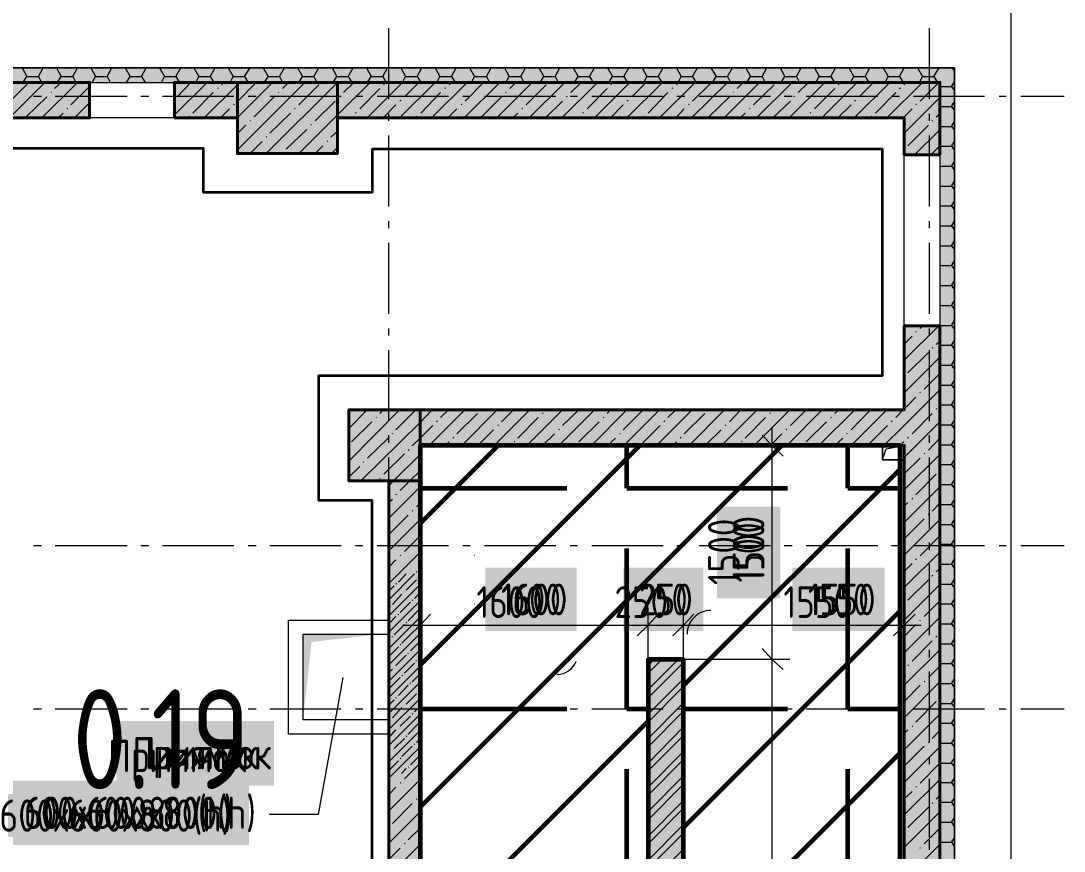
# Model space of a CAD drawing. Header units: millimetres. Extents: x -164500 to 426394, y -23753 to 102118.
# Drawn here: x -37507 to -30178, y 16577 to 22410 of the extents above; entities that cross this region are included whole.
import ezdxf

# ---------------------------------------------------------------- set-up
doc = ezdxf.new("R2010")
doc.units = ezdxf.units.MM
for name, color, linetype, lineweight in [('183 стяжка подвал', 160, 'Continuous', 60), ('389 П-1', 210, 'Continuous', 35), ('414 скб подвал', 160, 'Continuous', 60)]:
    doc.layers.add(name, color=color, linetype=linetype, lineweight=lineweight)
doc.layers.add('PDF _Геометрия', color=7, linetype='Continuous', true_color=0x1f1f1f)
doc.layers.add('PDF _Сплошная заливка', color=7, linetype='Continuous', true_color=0xffffff)
doc.layers.add('PDF _Текст', color=7, linetype='Continuous')
doc.styles.get("Standard").update_dxf_attribs({"font": 'ГОСТ тип А.ttf'})
doc.styles.add('СПДС', font='ГОСТ тип А.ttf', dxfattribs={"width": 0.9})
doc.linetypes.add('зигзаг', pattern='A,0.00254,-5.08,[131,ltypeshp.shx,S=5.08,R=0,X=-5.08,Y=0],-10.16,[131,ltypeshp.shx,S=5.08,R=180,X=5.08,Y=0],-5.08', length=20.32254)

msp = doc.modelspace()

# ---------------------------------------------------------------- hatches: boundary and pattern name
at = {"layer": '183 стяжка подвал'}
h = msp.add_hatch(dxfattribs=at)
h.set_pattern_fill('ANSI31', color=256, scale=222)
h.set_pattern_definition([(45, (205553.1, 26879), (-498.4042, 498.4042), [])])
h.paths.add_polyline_path([(-31330.104, 19428.06), (-34702.233, 19428.06), (-34702.233, 11260.39), (-31330.104, 11260.39)])
h.paths.add_polyline_path([(-33100.895, 14022.486), (-33100.895, 17924.158), (-32850.951, 17924.158), (-32850.951, 14022.486)], flags=16)
at = {"layer": '414 скб подвал'}
h = msp.add_hatch(dxfattribs=at)
h.set_pattern_fill('ANGLE', color=256, scale=222)
h.set_pattern_definition([(0, (205553.1, 26879), (0, 1550.67), [1127.76, -422.91]), (90, (205553.1, 26879), (-1550.67, 9e-14), [1127.76, -422.91])])
h.paths.add_polyline_path([(-31330.104, 19428.06), (-34702.233, 19428.06), (-34702.233, 11260.39), (-31330.104, 11260.39)])
h.paths.add_polyline_path([(-33100.895, 14022.486), (-33100.895, 17924.158), (-32850.951, 17924.158), (-32850.951, 14022.486)], flags=16)
at = {"layer": 'PDF _Сплошная заливка', "linetype": 'зигзаг', "transparency": 33554559}
h = msp.add_hatch(color=256, dxfattribs=at)
h.paths.add_polyline_path([(-37023.749, 21728.394), (-37023.749, 21978.339), (-45089.747, 21978.339), (-45089.747, 21728.394)])
h.paths.add_polyline_path([(-36426.425, 21978.339), (-36426.425, 21728.394), (-35985.845, 21728.394), (-35985.845, 21978.339)])
h = msp.add_hatch(color=256, dxfattribs=at)
h.paths.add_polyline_path([(-31300.449, 21469.977), (-31050.505, 21469.977), (-31050.505, 21728.394), (-31300.449, 21728.394)])
h.paths.add_polyline_path([(-31050.505, 20266.856), (-31300.449, 20266.856), (-31300.449, 711.895), (-31050.505, 711.895)])
h = msp.add_hatch(color=256, dxfattribs=at)
h.paths.add_polyline_path([(-34922.523, 18525.719), (-34702.233, 18525.719), (-34702.233, 19178.116), (-34922.523, 19178.116)])
h.paths.add_polyline_path([(-34702.233, 17123.489), (-34922.523, 17123.489), (-34922.523, 14471.538), (-34702.233, 14471.538)])
msp.add_hatch(color=7, dxfattribs=at).paths.add_polyline_path([(-35464.775, 18047.012), (-34969.123, 18102.084), (-35524.084, 18102.084), (-35524.084, 17504.76), (-35498.666, 17733.523), (-35494.429, 17775.886), (-35469.011, 18004.649)])

# ---------------------------------------------------------------- linework, layer by layer
at = {"layer": '183 стяжка подвал'}
for points in [[(-34702.233, 11260.39), (-31330.104, 11260.39), (-31330.104, 19428.06), (-34702.233, 19428.06)], [(-33100.895, 14022.486), (-32850.951, 14022.486), (-32850.951, 17924.158), (-33100.895, 17924.158)]]:
    msp.add_lwpolyline(points, close=True, dxfattribs=at)
at = {"layer": '389 П-1'}
msp.add_lwpolyline([(-37968.129, 14290.83), (-37968.129, 21516.425), (-36227.04, 21516.425), (-36227.04, 21207.321), (-35037.573, 21207.321), (-35037.573, 21511.607), (-31457.163, 21511.607), (-31457.163, 19917.167), (-35414.883, 19917.167), (-35414.883, 19043.121), (-35041.884, 19043.121), (-35041.884, 14594.339), (-35343.558, 14594.339), (-35343.558, 14230.881), (-36206.135, 14230.881)], dxfattribs=at)
at = {"layer": 'PDF _Геометрия', "color": 7, "lineweight": 9}
for points in [[(-71350.84, 7718.807), (-67296.659, 7718.807), (-67296.659, -37.938), (-30550.617, -37.938), (-30550.617, 22478.227), (-35710.483, 22478.227), (-44399.223, 22478.227), (-62594.318, 22478.227), (-62594.318, 28184.582), (-71410.148, 28184.582), (-71410.148, 27782.129)], [(-34922.523, 21859.721), (-34922.523, 22359.61)], [(-31122.523, 21859.721), (-31122.523, 22359.61)], [(-53448.052, 21978.339), (-31050.505, 21978.339), (-31050.505, 461.951), (-66805.243, 461.951)], [(-37417.729, 21880.903), (-37362.657, 21880.903)], [(-37265.221, 21880.903), (-36761.096, 21880.903)], [(-36663.66, 21880.903), (-36608.588, 21880.903)], [(-36511.152, 21880.903), (-36011.263, 21880.903)], [(-35909.591, 21880.903), (-35854.518, 21880.903)], [(-35757.083, 21880.903), (-35257.194, 21880.903)], [(-35155.522, 21880.903), (-35104.686, 21880.903)], [(-35003.013, 21880.903), (-34503.125, 21880.903)], [(-34401.453, 21880.903), (-34350.617, 21880.903)], [(-34248.944, 21880.903), (-33749.056, 21880.903)], [(-33647.384, 21880.903), (-33596.547, 21880.903)], [(-33494.875, 21880.903), (-32994.987, 21880.903)], [(-32897.551, 21880.903), (-32842.478, 21880.903)], [(-32740.806, 21880.903), (-32240.918, 21880.903)], [(-32143.482, 21880.903), (-32088.409, 21880.903)], [(-31990.973, 21880.903), (-31486.848, 21880.903)], [(-31389.413, 21880.903), (-31334.34, 21880.903)], [(-31236.904, 21880.903), (-30737.016, 21880.903)], [(-30635.343, 21880.903), (-30584.507, 21880.903)], [(-30482.835, 21880.903), (-30177.818, 21880.903)], [(-34922.523, 21707.213), (-34922.523, 21758.049)], [(-31122.523, 21707.213), (-31122.523, 21758.049)], [(-34922.523, 21105.652), (-34922.523, 21605.54)], [(-31122.523, 21105.652), (-31122.523, 21605.54)], [(-31050.505, 20266.856), (-31300.449, 20266.856), (-31300.449, 21469.977), (-31050.505, 21469.977)], [(-34922.523, 20953.144), (-34922.523, 21003.98)], [(-31122.523, 20953.144), (-31122.523, 21003.98)], [(-34922.523, 20351.583), (-34922.523, 20851.471)], [(-31122.523, 20351.583), (-31122.523, 20851.471)], [(-34922.523, 20199.074), (-34922.523, 20249.911)], [(-31122.523, 20199.074), (-31122.523, 20249.911)], [(-34922.523, 19597.514), (-34922.523, 20097.402)], [(-31122.523, 19597.514), (-31122.523, 20097.402)], [(-34922.523, 19445.005), (-34922.523, 19500.078)], [(-32228.209, 13903.868), (-32228.209, 17924.158), (-32228.209, 19546.678)], [(-31122.523, 19445.005), (-31122.523, 19500.078)], [(-32334.117, 19428.06), (-32228.209, 19428.06), (-32105.355, 19428.06)], [(-31452.958, 19326.388), (-31427.54, 19402.642), (-31300.449, 19428.06)], [(-34922.523, 18843.445), (-34922.523, 19343.333)], [(-31122.523, 18843.445), (-31122.523, 19343.333)], [(-37417.729, 18724.827), (-37362.657, 18724.827)], [(-37265.221, 18724.827), (-36761.096, 18724.827)], [(-36663.66, 18724.827), (-36608.588, 18724.827)], [(-36511.152, 18724.827), (-36011.263, 18724.827)], [(-35909.591, 18724.827), (-35854.518, 18724.827)], [(-35757.083, 18724.827), (-35257.194, 18724.827)], [(-35155.522, 18724.827), (-35104.686, 18724.827)], [(-35003.013, 18724.827), (-34503.125, 18724.827)], [(-34922.523, 18690.936), (-34922.523, 18746.009)], [(-34401.453, 18724.827), (-34350.617, 18724.827)], [(-34248.944, 18724.827), (-33749.056, 18724.827)], [(-33647.384, 18724.827), (-33596.547, 18724.827)], [(-33494.875, 18724.827), (-32994.987, 18724.827)], [(-32897.551, 18724.827), (-32842.478, 18724.827)], [(-32740.806, 18724.827), (-32240.918, 18724.827)], [(-32143.482, 18724.827), (-32088.409, 18724.827)], [(-31990.973, 18724.827), (-31486.848, 18724.827)], [(-31389.413, 18724.827), (-31334.34, 18724.827)], [(-31236.904, 18724.827), (-30737.016, 18724.827)], [(-31122.523, 18690.936), (-31122.523, 18746.009)], [(-30635.343, 18724.827), (-30584.507, 18724.827)], [(-30482.835, 18724.827), (-30177.818, 18724.827)], [(-34922.523, 18093.612), (-34922.523, 18593.5)], [(-31122.523, 18093.612), (-31122.523, 18593.5)], [(-34702.233, 18271.538), (-34702.233, 18165.63), (-34702.233, 18047.012)], [(-33100.895, 17924.158), (-33100.895, 18165.63), (-33100.895, 18284.247)], [(-32105.355, 17924.158), (-32228.209, 17924.158), (-32850.951, 17924.158), (-32850.951, 18165.63), (-32850.951, 18284.247)], [(-31300.449, 18271.538), (-31300.449, 18165.63), (-31300.449, 18047.012)], [(-34922.523, 17398.851), (-35625.756, 17398.851), (-35625.756, 18199.52), (-34922.523, 18199.52)], [(-34825.087, 18165.63), (-33100.895, 18165.63), (-32850.951, 18165.63), (-31181.832, 18165.63)], [(-34922.523, 17936.867), (-34922.523, 17991.94)], [(-31122.523, 17936.867), (-31122.523, 17991.94)], [(-34922.523, 17339.543), (-34922.523, 17839.431)], [(-31122.523, 17339.543), (-31122.523, 17839.431)], [(-35244.485, 17797.068), (-35418.175, 16835.418), (-35761.319, 16835.418)], [(-37417.729, 17576.778), (-37362.657, 17576.778)], [(-37265.221, 17576.778), (-36761.096, 17576.778)], [(-36663.66, 17576.778), (-36608.588, 17576.778)], [(-36511.152, 17576.778), (-36011.263, 17576.778)], [(-35909.591, 17576.778), (-35854.518, 17576.778)], [(-35757.083, 17576.778), (-35257.194, 17576.778)], [(-35155.522, 17576.778), (-35104.686, 17576.778)], [(-35003.013, 17576.778), (-34503.125, 17576.778)], [(-34401.453, 17576.778), (-34350.617, 17576.778)], [(-34248.944, 17576.778), (-33749.056, 17576.778)], [(-33647.384, 17576.778), (-33596.547, 17576.778)], [(-33494.875, 17576.778), (-32994.987, 17576.778)], [(-32897.551, 17576.778), (-32842.478, 17576.778)], [(-32143.482, 17576.778), (-32088.409, 17576.778)], [(-31990.973, 17576.778), (-31486.848, 17576.778)], [(-31389.413, 17576.778), (-31334.34, 17576.778)], [(-31236.904, 17576.778), (-30737.016, 17576.778)], [(-30635.343, 17576.778), (-30584.507, 17576.778)], [(-30482.835, 17576.778), (-30177.818, 17576.778)], [(-34922.523, 17187.034), (-34922.523, 17237.87)], [(-31122.523, 17187.034), (-31122.523, 17237.87)], [(-34922.523, 16585.474), (-34922.523, 17085.362)], [(-31122.523, 16585.474), (-31122.523, 17085.362)]]:
    msp.add_lwpolyline(points, dxfattribs=at)
for points in [[(-30948.833, 22080.011), (-30948.833, 461.951), (-30948.833, 22080.011), (-31050.505, 22080.011), (-62992.534, 22080.011), (-31050.505, 22080.011)], [(-36426.425, 21978.339), (-36426.425, 21728.394), (-37023.749, 21728.394), (-37023.749, 21978.339)], [(-31452.958, 19428.06), (-31300.449, 19428.06), (-31300.449, 19326.388), (-31452.958, 19326.388)], [(-31300.449, 19428.06), (-31452.958, 19428.06), (-31452.958, 19326.388), (-31300.449, 19326.388)], [(-34922.523, 17500.524), (-35524.084, 17500.524), (-35524.084, 18102.084), (-34922.523, 18102.084)]]:
    msp.add_lwpolyline(points, close=True, dxfattribs=at)
at = {"layer": 'PDF _Геометрия', "color": 251, "lineweight": 9, "true_color": 0x4a4a4a}
for points in [[(-37498.22, 22080.011), (-37464.329, 22020.702), (-37383.838, 22020.702), (-37362.657, 21978.339)], [(-37383.838, 22020.702), (-37349.948, 22080.011)], [(-37256.748, 22080.011), (-37222.857, 22020.702), (-37142.367, 22020.702), (-37121.185, 21978.339)], [(-37142.367, 22020.702), (-37108.476, 22080.011)], [(-37015.277, 22080.011), (-36981.386, 22020.702), (-36900.895, 22020.702), (-36879.714, 21978.339)], [(-36900.895, 22020.702), (-36867.005, 22080.011)], [(-36773.805, 22080.011), (-36739.914, 22020.702), (-36659.424, 22020.702), (-36634.006, 21978.339)], [(-36659.424, 22020.702), (-36625.533, 22080.011)], [(-36532.333, 22080.011), (-36498.443, 22020.702), (-36417.952, 22020.702), (-36392.534, 21978.339)], [(-36417.952, 22020.702), (-36384.061, 22080.011)], [(-36290.862, 22080.011), (-36256.971, 22020.702), (-36176.481, 22020.702), (-36151.063, 21978.339)], [(-36176.481, 22020.702), (-36142.59, 22080.011)], [(-36049.39, 22080.011), (-36015.5, 22020.702), (-35935.009, 22020.702), (-35909.591, 21978.339)], [(-35935.009, 22020.702), (-35896.882, 22080.011)], [(-35803.682, 22080.011), (-35769.792, 22020.702), (-35689.301, 22020.702), (-35668.119, 21978.339)], [(-35689.301, 22020.702), (-35655.41, 22080.011)], [(-35562.211, 22080.011), (-35528.32, 22020.702), (-35447.83, 22020.702), (-35426.648, 21978.339)], [(-35447.83, 22020.702), (-35413.939, 22080.011)], [(-35320.739, 22080.011), (-35286.848, 22020.702), (-35206.358, 22020.702), (-35180.94, 21978.339)], [(-35206.358, 22020.702), (-35172.467, 22080.011)], [(-35079.268, 22080.011), (-35045.377, 22020.702), (-34964.886, 22020.702), (-34939.468, 21978.339)], [(-34964.886, 22020.702), (-34930.996, 22080.011)], [(-34837.796, 22080.011), (-34803.905, 22020.702), (-34723.415, 22020.702), (-34697.997, 21978.339)], [(-34723.415, 22020.702), (-34689.524, 22080.011)], [(-34596.324, 22080.011), (-34562.434, 22020.702), (-34481.943, 22020.702), (-34456.525, 21978.339)], [(-34481.943, 22020.702), (-34448.052, 22080.011)], [(-34354.853, 22080.011), (-34320.962, 22020.702), (-34236.235, 22020.702), (-34215.054, 21978.339)], [(-34236.235, 22020.702), (-34202.345, 22080.011)], [(-34109.145, 22080.011), (-34075.254, 22020.702), (-33994.764, 22020.702), (-33973.582, 21978.339)], [(-33994.764, 22020.702), (-33960.873, 22080.011)], [(-33867.673, 22080.011), (-33833.783, 22020.702), (-33753.292, 22020.702), (-33732.11, 21978.339)], [(-33753.292, 22020.702), (-33719.401, 22080.011)], [(-33626.202, 22080.011), (-33592.311, 22020.702), (-33511.821, 22020.702), (-33486.403, 21978.339)], [(-33511.821, 22020.702), (-33477.93, 22080.011)], [(-33384.73, 22080.011), (-33350.84, 22020.702), (-33270.349, 22020.702), (-33244.931, 21978.339)], [(-33270.349, 22020.702), (-33236.458, 22080.011)], [(-33143.259, 22080.011), (-33109.368, 22020.702), (-33028.877, 22020.702), (-33003.459, 21978.339)], [(-33028.877, 22020.702), (-32994.987, 22080.011)], [(-32901.787, 22080.011), (-32867.896, 22020.702), (-32787.406, 22020.702), (-32761.988, 21978.339)], [(-32787.406, 22020.702), (-32753.515, 22080.011)], [(-32660.316, 22080.011), (-32622.188, 22020.702), (-32541.698, 22020.702), (-32520.516, 21978.339)], [(-32541.698, 22020.702), (-32507.807, 22080.011)], [(-32414.608, 22080.011), (-32380.717, 22020.702), (-32300.226, 22020.702), (-32279.045, 21978.339)], [(-32300.226, 22020.702), (-32266.336, 22080.011)], [(-32173.136, 22080.011), (-32139.245, 22020.702), (-32058.755, 22020.702), (-32037.573, 21978.339)], [(-32058.755, 22020.702), (-32024.864, 22080.011)], [(-31931.665, 22080.011), (-31897.774, 22020.702), (-31817.283, 22020.702), (-31791.865, 21978.339)], [(-31817.283, 22020.702), (-31783.392, 22080.011)], [(-31690.193, 22080.011), (-31656.302, 22020.702), (-31575.812, 22020.702), (-31550.394, 21978.339)], [(-31575.812, 22020.702), (-31541.921, 22080.011)], [(-31448.721, 22080.011), (-31414.831, 22020.702), (-31334.34, 22020.702), (-31308.922, 21978.339)], [(-31334.34, 22020.702), (-31300.449, 22080.011)], [(-31207.25, 22080.011), (-31173.359, 22020.702), (-31092.869, 22020.702), (-31067.45, 21978.339)], [(-31092.869, 22020.702), (-31054.741, 22080.011)], [(-30948.833, 22058.829), (-30961.542, 22080.011)], [(-37489.747, 21978.339), (-37464.329, 22020.702)], [(-37248.275, 21978.339), (-37222.857, 22020.702)], [(-37006.804, 21978.339), (-36981.386, 22020.702)], [(-36765.332, 21978.339), (-36739.914, 22020.702)], [(-36519.624, 21978.339), (-36498.443, 22020.702)], [(-36278.153, 21978.339), (-36256.971, 22020.702)], [(-36036.681, 21978.339), (-36015.5, 22020.702)], [(-35795.21, 21978.339), (-35769.792, 22020.702)], [(-35553.738, 21978.339), (-35528.32, 22020.702)], [(-35312.267, 21978.339), (-35286.848, 22020.702)], [(-35070.795, 21978.339), (-35045.377, 22020.702)], [(-34825.087, 21978.339), (-34803.905, 22020.702)], [(-34583.615, 21978.339), (-34562.434, 22020.702)], [(-34342.144, 21978.339), (-34320.962, 22020.702)], [(-34100.672, 21978.339), (-34075.254, 22020.702)], [(-33859.201, 21978.339), (-33833.783, 22020.702)], [(-33617.729, 21978.339), (-33592.311, 22020.702)], [(-33376.258, 21978.339), (-33350.84, 22020.702)], [(-33130.55, 21978.339), (-33109.368, 22020.702)], [(-32889.078, 21978.339), (-32867.896, 22020.702)], [(-32647.607, 21978.339), (-32622.188, 22020.702)], [(-32406.135, 21978.339), (-32380.717, 22020.702)], [(-32164.663, 21978.339), (-32139.245, 22020.702)], [(-31923.192, 21978.339), (-31897.774, 22020.702)], [(-31677.484, 21978.339), (-31656.302, 22020.702)], [(-31436.012, 21978.339), (-31414.831, 22020.702)], [(-31194.541, 21978.339), (-31173.359, 22020.702)], [(-31050.505, 21948.684), (-30970.015, 21948.684), (-30948.833, 21919.03)], [(-31050.505, 21948.684), (-31050.505, 21948.684)], [(-31050.505, 21948.684), (-31050.505, 21948.684)], [(-30970.015, 21948.684), (-30948.833, 21982.575)], [(-30970.015, 21808.885), (-30948.833, 21842.776)], [(-31050.505, 21808.885), (-30970.015, 21808.885), (-30948.833, 21779.23)], [(-31050.505, 21808.885), (-31050.505, 21808.885)], [(-31050.505, 21808.885), (-31050.505, 21808.885)], [(-30970.015, 21669.086), (-30948.833, 21702.976)], [(-31050.505, 21669.086), (-30970.015, 21669.086), (-30948.833, 21639.431)], [(-31050.505, 21669.086), (-31050.505, 21669.086)], [(-31050.505, 21669.086), (-31050.505, 21669.086)], [(-30970.015, 21529.286), (-30948.833, 21563.177)], [(-31050.505, 21533.523), (-31050.505, 21529.286), (-30970.015, 21529.286), (-30948.833, 21499.632)], [(-31050.505, 21529.286), (-31050.505, 21529.286)], [(-30970.015, 21389.487), (-30948.833, 21423.378)], [(-31050.505, 21393.723), (-31050.505, 21389.487), (-30970.015, 21389.487), (-30948.833, 21359.832)], [(-31050.505, 21389.487), (-31050.505, 21389.487)], [(-31050.505, 21253.924), (-31050.505, 21249.688), (-30970.015, 21249.688), (-30948.833, 21220.033)], [(-30970.015, 21249.688), (-30948.833, 21283.578)], [(-31050.505, 21249.688), (-31050.505, 21249.688)], [(-31050.505, 21114.125), (-31050.505, 21109.888), (-30970.015, 21109.888), (-30948.833, 21080.234)], [(-31050.505, 21109.888), (-31050.505, 21109.888)], [(-30970.015, 21109.888), (-30948.833, 21143.779)], [(-31050.505, 20974.325), (-31050.505, 20970.089), (-30970.015, 20970.089), (-30948.833, 20940.434)], [(-31050.505, 20970.089), (-31050.505, 20970.089)], [(-30970.015, 20970.089), (-30948.833, 21003.98)], [(-31050.505, 20834.526), (-31050.505, 20830.29), (-30970.015, 20830.29), (-30948.833, 20800.635)], [(-31050.505, 20830.29), (-31050.505, 20830.29)], [(-30970.015, 20830.29), (-30948.833, 20864.18)], [(-31050.505, 20694.727), (-31050.505, 20690.49), (-30970.015, 20690.49), (-30948.833, 20660.836)], [(-31050.505, 20690.49), (-31050.505, 20690.49)], [(-30970.015, 20690.49), (-30948.833, 20724.381)], [(-31050.505, 20554.927), (-31050.505, 20550.691), (-30970.015, 20550.691), (-30948.833, 20521.037)], [(-31050.505, 20550.691), (-31050.505, 20550.691)], [(-30970.015, 20550.691), (-30948.833, 20584.582)], [(-31050.505, 20415.128), (-31050.505, 20410.892), (-30970.015, 20410.892), (-30948.833, 20381.237)], [(-31050.505, 20410.892), (-31050.505, 20410.892)], [(-30970.015, 20410.892), (-30948.833, 20444.782)], [(-30970.015, 20271.092), (-30948.833, 20304.983)], [(-31050.505, 20275.329), (-31050.505, 20271.092), (-30970.015, 20271.092), (-30948.833, 20241.438)], [(-31050.505, 20271.092), (-31050.505, 20271.092)], [(-30970.015, 20131.293), (-30948.833, 20165.184)], [(-31050.505, 20135.529), (-31050.505, 20131.293), (-30970.015, 20131.293), (-30948.833, 20101.639)], [(-31050.505, 20131.293), (-31050.505, 20131.293)], [(-30970.015, 19991.494), (-30948.833, 20025.384)], [(-31050.505, 19995.73), (-31050.505, 19991.494), (-30970.015, 19991.494), (-30948.833, 19961.839)], [(-31050.505, 19991.494), (-31050.505, 19991.494)], [(-30970.015, 19851.694), (-30948.833, 19885.585)], [(-31050.505, 19855.931), (-31050.505, 19851.694), (-30970.015, 19851.694), (-30948.833, 19822.04)], [(-31050.505, 19851.694), (-31050.505, 19851.694)], [(-31050.505, 19716.131), (-31050.505, 19711.895), (-30970.015, 19711.895), (-30948.833, 19682.241)], [(-30970.015, 19711.895), (-30948.833, 19745.786)], [(-31050.505, 19711.895), (-31050.505, 19711.895)], [(-31050.505, 19576.332), (-31050.505, 19572.096), (-30970.015, 19572.096), (-30948.833, 19542.441)], [(-31050.505, 19572.096), (-31050.505, 19572.096)], [(-30970.015, 19572.096), (-30948.833, 19605.986)], [(-31050.505, 19436.533), (-31050.505, 19432.296), (-30970.015, 19432.296), (-30948.833, 19402.642)], [(-31050.505, 19432.296), (-31050.505, 19432.296)], [(-30970.015, 19432.296), (-30948.833, 19466.187)], [(-31050.505, 19296.733), (-31050.505, 19292.497), (-30970.015, 19292.497), (-30948.833, 19262.843)], [(-31050.505, 19292.497), (-31050.505, 19292.497)], [(-30970.015, 19292.497), (-30948.833, 19326.388)], [(-31050.505, 19156.934), (-31050.505, 19152.698), (-30970.015, 19152.698), (-30948.833, 19123.043)], [(-31050.505, 19152.698), (-31050.505, 19152.698)], [(-30970.015, 19152.698), (-30948.833, 19186.588)], [(-31050.505, 19017.135), (-31050.505, 19012.898), (-30970.015, 19012.898), (-30948.833, 18983.244)], [(-31050.505, 19012.898), (-31050.505, 19012.898)], [(-30970.015, 19012.898), (-30948.833, 19046.789)], [(-31050.505, 18877.335), (-31050.505, 18873.099), (-30970.015, 18873.099), (-30948.833, 18843.445)], [(-31050.505, 18873.099), (-31050.505, 18873.099)], [(-30970.015, 18873.099), (-30948.833, 18906.99)], [(-30970.015, 18733.3), (-30948.833, 18767.19)], [(-31050.505, 18737.536), (-31050.505, 18733.3), (-30970.015, 18733.3), (-30948.833, 18703.645)], [(-31050.505, 18733.3), (-31050.505, 18733.3)], [(-30970.015, 18593.5), (-30948.833, 18627.391)], [(-31050.505, 18597.737), (-31050.505, 18593.5), (-30970.015, 18593.5), (-30948.833, 18563.846)], [(-31050.505, 18593.5), (-31050.505, 18593.5)], [(-34922.523, 18457.937), (-34854.741, 18525.719)], [(-34922.523, 18343.556), (-34740.36, 18525.719)], [(-34914.05, 18525.719), (-34914.05, 18525.719)], [(-34854.741, 18466.41), (-34799.669, 18525.719)], [(-34799.669, 18411.338), (-34727.651, 18483.355)], [(-34714.942, 18496.064), (-34710.706, 18500.301)], [(-30970.015, 18453.701), (-30948.833, 18487.592)], [(-34922.523, 18229.175), (-34702.233, 18449.465)], [(-34922.523, 18402.865), (-34884.396, 18440.992)], [(-34871.687, 18453.701), (-34867.45, 18457.937)], [(-34812.378, 18398.628), (-34812.378, 18398.628)], [(-31050.505, 18457.937), (-31050.505, 18453.701), (-30970.015, 18453.701), (-30948.833, 18424.047)], [(-31050.505, 18453.701), (-31050.505, 18453.701)], [(-34922.523, 18114.793), (-34702.233, 18335.083)], [(-34897.105, 18309.665), (-34829.323, 18381.683)], [(-34842.032, 18254.593), (-34770.015, 18326.611)], [(-34757.306, 18339.32), (-34753.069, 18343.556)], [(-34740.36, 18352.029), (-34702.233, 18394.392)], [(-30970.015, 18313.902), (-30948.833, 18347.792)], [(-34914.05, 18296.956), (-34909.814, 18301.193)], [(-34786.96, 18195.284), (-34714.942, 18267.302)], [(-31050.505, 18318.138), (-31050.505, 18313.902), (-30970.015, 18313.902), (-30948.833, 18284.247)], [(-31050.505, 18313.902), (-31050.505, 18313.902)], [(-34922.523, 18174.102), (-34871.687, 18224.938)], [(-34922.523, 18000.412), (-34702.233, 18220.702)], [(-34854.741, 18237.647), (-34854.741, 18241.884)], [(-34799.669, 18182.575), (-34795.433, 18186.811)], [(-31050.505, 18178.339), (-31050.505, 18174.102), (-30970.015, 18174.102), (-30948.833, 18144.448)], [(-30970.015, 18174.102), (-30948.833, 18207.993)], [(-34922.523, 17886.031), (-34702.233, 18106.321)], [(-34884.396, 18097.848), (-34812.378, 18169.866)], [(-34829.323, 18038.539), (-34757.306, 18110.557)], [(-34740.36, 18127.503), (-34740.36, 18127.503)], [(-34727.651, 18140.212), (-34702.233, 18165.63)], [(-31050.505, 18174.102), (-31050.505, 18174.102)], [(-34922.523, 18059.721), (-34914.05, 18068.194)], [(-34897.105, 18080.903), (-34897.105, 18085.139)], [(-34842.032, 18025.83), (-34837.796, 18030.067)], [(-34770.015, 17983.467), (-34702.233, 18051.248)], [(-31050.505, 18038.539), (-31050.505, 18034.303), (-30970.015, 18034.303), (-30948.833, 18004.649)], [(-31050.505, 18034.303), (-31050.505, 18034.303)], [(-30970.015, 18034.303), (-30948.833, 18068.194)], [(-34922.523, 17945.34), (-34854.741, 18013.121)], [(-34922.523, 17771.65), (-34702.233, 17991.94)], [(-34786.96, 17966.521), (-34782.724, 17970.758)], [(-34871.687, 17881.795), (-34799.669, 17953.812)], [(-34812.378, 17826.722), (-34740.36, 17898.74)], [(-34727.651, 17911.449), (-34727.651, 17915.685)], [(-34714.942, 17924.158), (-34702.233, 17936.867)], [(-31050.505, 17898.74), (-31050.505, 17894.504), (-30970.015, 17894.504), (-30948.833, 17864.849)], [(-31050.505, 17894.504), (-31050.505, 17894.504)], [(-30970.015, 17894.504), (-30948.833, 17928.394)], [(-34922.523, 17657.268), (-34702.233, 17877.558)], [(-34922.523, 17830.958), (-34897.105, 17856.377)], [(-34884.396, 17869.086), (-34884.396, 17869.086)], [(-34829.323, 17809.777), (-34825.087, 17814.013)], [(-34757.306, 17767.413), (-34702.233, 17822.486)], [(-34922.523, 17542.887), (-34702.233, 17763.177)], [(-34914.05, 17725.05), (-34842.032, 17797.068)], [(-34854.741, 17669.977), (-34786.96, 17741.995)], [(-34770.015, 17754.704), (-34770.015, 17758.941)], [(-31050.505, 17758.941), (-31050.505, 17754.704), (-30970.015, 17754.704), (-30948.833, 17725.05)], [(-31050.505, 17754.704), (-31050.505, 17754.704)], [(-30970.015, 17754.704), (-30948.833, 17788.595)], [(-34799.669, 17610.669), (-34727.651, 17682.686)], [(-34714.942, 17699.632), (-34710.706, 17699.632)], [(-34922.523, 17432.742), (-34702.233, 17648.796)], [(-34922.523, 17602.196), (-34884.396, 17640.323)], [(-34871.687, 17653.032), (-34867.45, 17657.268)], [(-34812.378, 17597.96), (-34812.378, 17597.96)], [(-34740.36, 17555.596), (-34702.233, 17593.723)], [(-31050.505, 17619.141), (-31050.505, 17614.905), (-30970.015, 17614.905), (-30948.833, 17585.251)], [(-31050.505, 17614.905), (-31050.505, 17614.905)], [(-30970.015, 17614.905), (-30948.833, 17648.796)], [(-34922.523, 17318.361), (-34702.233, 17538.651)], [(-34897.105, 17513.233), (-34829.323, 17585.251)], [(-34842.032, 17453.924), (-34770.015, 17525.942)], [(-34757.306, 17538.651), (-34753.069, 17542.887)], [(-34914.05, 17496.287), (-34909.814, 17500.524)], [(-34786.96, 17398.851), (-34714.942, 17470.869)], [(-31050.505, 17479.342), (-31050.505, 17475.106), (-30970.015, 17475.106), (-30948.833, 17445.451)], [(-31050.505, 17475.106), (-31050.505, 17475.106)], [(-30970.015, 17475.106), (-30948.833, 17508.996)], [(-34922.523, 17373.433), (-34871.687, 17428.506)], [(-34922.523, 17203.98), (-34702.233, 17424.27)], [(-34854.741, 17441.215), (-34854.741, 17441.215)], [(-34799.669, 17381.906), (-34795.433, 17386.142)], [(-34888.632, 17123.489), (-34702.233, 17309.888)], [(-34884.396, 17297.179), (-34812.378, 17369.197)], [(-34829.323, 17242.107), (-34757.306, 17314.125)], [(-34740.36, 17326.834), (-34740.36, 17331.07)], [(-34727.651, 17339.543), (-34702.233, 17364.961)], [(-31050.505, 17339.543), (-31050.505, 17335.306), (-30970.015, 17335.306), (-30948.833, 17305.652)], [(-31050.505, 17335.306), (-31050.505, 17335.306)], [(-30970.015, 17335.306), (-30948.833, 17369.197)], [(-34922.523, 17259.052), (-34914.05, 17267.525)], [(-34897.105, 17284.47), (-34897.105, 17284.47)], [(-34842.032, 17225.161), (-34837.796, 17229.398)], [(-34770.015, 17182.798), (-34702.233, 17250.579)], [(-30970.015, 17199.743), (-30948.833, 17229.398)], [(-34922.523, 17144.671), (-34854.741, 17212.452)], [(-34833.56, 17123.489), (-34799.669, 17157.38)], [(-34786.96, 17170.089), (-34782.724, 17170.089)], [(-34774.251, 17123.489), (-34702.233, 17195.507)], [(-31050.505, 17195.507), (-31050.505, 17199.743), (-31050.505, 17195.507), (-30970.015, 17195.507), (-30948.833, 17165.853)], [(-34714.942, 17127.725), (-34702.233, 17136.198)], [(-30970.015, 17059.944), (-30948.833, 17089.598)], [(-31050.505, 17055.708), (-31050.505, 17059.944), (-30970.015, 17059.944), (-30948.833, 17026.053)], [(-31050.505, 17059.944), (-31050.505, 17059.944)], [(-30970.015, 16920.145), (-30948.833, 16949.799)], [(-31050.505, 16915.908), (-31050.505, 16920.145), (-30970.015, 16920.145), (-30948.833, 16886.254)], [(-31050.505, 16920.145), (-31050.505, 16920.145)], [(-30970.015, 16780.345), (-30948.833, 16810)], [(-31050.505, 16776.109), (-31050.505, 16780.345), (-30970.015, 16780.345), (-30948.833, 16746.455)], [(-31050.505, 16780.345), (-31050.505, 16780.345)], [(-31050.505, 16636.31), (-31050.505, 16640.546), (-30970.015, 16640.546), (-30948.833, 16606.655)], [(-31050.505, 16640.546), (-31050.505, 16640.546)], [(-30970.015, 16640.546), (-30948.833, 16670.2)]]:
    msp.add_lwpolyline(points, dxfattribs=at)
at = {"layer": 'PDF _Геометрия', "color": 7, "lineweight": 40}
for points in [[(-38125.199, 21728.394), (-37023.749, 21728.394), (-37023.749, 21978.339), (-45089.747, 21978.339), (-45089.747, 21728.394), (-38243.816, 21728.394)], [(-48915.165, 711.895), (-61624.195, 711.895), (-61624.195, 461.951), (-31050.505, 461.951), (-31050.505, 711.895), (-31050.505, 20266.856), (-31300.449, 20266.856), (-31300.449, 19678.004), (-34702.233, 19678.004), (-34702.233, 19428.06), (-31300.449, 19428.06), (-31300.449, 11171.427), (-34702.233, 11171.427), (-34702.233, 11370.535), (-34922.523, 11370.535), (-34922.523, 10951.137), (-34702.233, 10951.137), (-31300.449, 10951.137), (-31300.449, 711.895), (-48792.311, 711.895)], [(-34922.523, 19178.116), (-34922.523, 18525.719), (-34922.523, 17123.489), (-34922.523, 14471.538), (-34702.233, 14471.538), (-34702.233, 19678.004), (-34922.523, 19678.004)], [(-34702.233, 17123.489), (-34702.233, 18525.719)]]:
    msp.add_lwpolyline(points, dxfattribs=at)
at = {"layer": 'PDF _Геометрия', "lineweight": 9}
for points in [[(-37587.183, 21728.394), (-37337.239, 21978.339)], [(-37582.947, 21847.012), (-37451.62, 21978.339)], [(-37358.42, 21728.394), (-37108.476, 21978.339)], [(-37269.457, 21935.975), (-37222.857, 21978.339)], [(-37155.076, 21821.594), (-37023.749, 21948.684)], [(-36426.425, 21978.339), (-36422.188, 21978.339)], [(-36426.425, 21749.576), (-36197.662, 21978.339)], [(-36409.479, 21876.666), (-36312.044, 21978.339)], [(-36218.844, 21728.394), (-35985.845, 21961.393), (-35968.9, 21978.339)], [(-36125.644, 21935.975), (-36121.408, 21940.212)], [(-36095.99, 21961.393), (-36083.281, 21978.339)], [(-35990.081, 21728.394), (-35985.845, 21732.631), (-35740.137, 21978.339)], [(-35985.845, 21503.868), (-35511.375, 21978.339)], [(-35981.609, 21847.012), (-35854.518, 21978.339)], [(-35782.501, 21478.45), (-35282.612, 21978.339)], [(-35668.119, 21935.975), (-35625.756, 21978.339)], [(-35553.738, 21478.45), (-35282.612, 21749.576), (-35053.85, 21978.339)], [(-35553.738, 21821.594), (-35413.939, 21961.393)], [(-35282.612, 21978.339), (-35282.612, 21978.339)], [(-35240.249, 21906.321), (-35168.231, 21978.339)], [(-35125.867, 21791.94), (-34986.068, 21935.975)], [(-35075.031, 21728.394), (-34825.087, 21978.339)], [(-34956.414, 21961.393), (-34952.177, 21969.866)], [(-34846.269, 21728.394), (-34596.324, 21978.339)], [(-34812.378, 21876.666), (-34710.706, 21978.339)], [(-34621.743, 21728.394), (-34371.798, 21978.339)], [(-34528.543, 21935.975), (-34524.307, 21940.212)], [(-34498.889, 21961.393), (-34481.943, 21978.339)], [(-34392.98, 21728.394), (-34143.036, 21978.339)], [(-34384.507, 21847.012), (-34257.417, 21978.339)], [(-34164.217, 21728.394), (-33914.273, 21978.339)], [(-34071.018, 21935.975), (-34028.654, 21978.339)], [(-33956.637, 21821.594), (-33816.837, 21961.393)], [(-33935.455, 21728.394), (-33685.511, 21978.339)], [(-33706.692, 21728.394), (-33456.748, 21978.339)], [(-33643.147, 21906.321), (-33571.129, 21978.339)], [(-33528.766, 21791.94), (-33388.967, 21935.975)], [(-33477.93, 21728.394), (-33227.986, 21978.339)], [(-33359.312, 21961.393), (-33355.076, 21969.866)], [(-33249.167, 21728.394), (-32999.223, 21978.339)], [(-33215.277, 21876.666), (-33113.604, 21978.339)], [(-33020.405, 21728.394), (-32770.461, 21978.339)], [(-32931.442, 21935.975), (-32927.205, 21940.212)], [(-32901.787, 21961.393), (-32884.842, 21978.339)], [(-32795.879, 21728.394), (-32541.698, 21978.339)], [(-32787.406, 21847.012), (-32656.079, 21978.339)], [(-32567.116, 21728.394), (-32317.172, 21978.339)], [(-32473.916, 21935.975), (-32431.553, 21978.339)], [(-32359.535, 21821.594), (-32215.5, 21961.393)], [(-32338.353, 21728.394), (-32088.409, 21978.339)], [(-32109.591, 21728.394), (-31859.647, 21978.339)], [(-32046.046, 21906.321), (-31974.028, 21978.339)], [(-31931.665, 21791.94), (-31787.629, 21935.975)], [(-31880.828, 21728.394), (-31630.884, 21978.339)], [(-31762.211, 21961.393), (-31757.974, 21969.866)], [(-31652.066, 21728.394), (-31402.122, 21978.339)], [(-31618.175, 21876.666), (-31516.503, 21978.339)], [(-31423.303, 21728.394), (-31173.359, 21978.339)], [(-31334.34, 21935.975), (-31325.867, 21940.212)], [(-31304.686, 21961.393), (-31287.74, 21978.339)], [(-31190.304, 21847.012), (-31058.978, 21978.339)], [(-37468.565, 21736.867), (-37324.53, 21876.666)], [(-37294.875, 21906.321), (-37290.639, 21910.557)], [(-36299.335, 21762.285), (-36155.299, 21906.321)], [(-35867.228, 21736.867), (-35727.428, 21876.666)], [(-35697.774, 21906.321), (-35693.537, 21910.557)], [(-35439.357, 21707.213), (-35299.557, 21847.012)], [(-35269.903, 21876.666), (-35265.667, 21880.903)], [(-34842.032, 21847.012), (-34837.796, 21855.485)], [(-34697.997, 21762.285), (-34558.197, 21906.321)], [(-34270.126, 21736.867), (-34130.327, 21876.666)], [(-34100.672, 21906.321), (-34096.436, 21910.557)], [(-33821.074, 21728.394), (-33702.456, 21847.012)], [(-33672.802, 21876.666), (-33668.565, 21880.903)], [(-33244.931, 21847.012), (-33240.695, 21855.485)], [(-33100.895, 21762.285), (-32961.096, 21906.321)], [(-32673.025, 21736.867), (-32528.989, 21876.666)], [(-32503.571, 21906.321), (-32499.335, 21910.557)], [(-32223.972, 21728.394), (-32101.118, 21847.012)], [(-32075.7, 21876.666), (-32071.464, 21880.903)], [(-31647.83, 21847.012), (-31643.593, 21855.485)], [(-31503.794, 21762.285), (-31359.758, 21906.321)], [(-31300.449, 21622.486), (-31194.541, 21728.394), (-31050.505, 21872.43)], [(-37180.494, 21791.94), (-37176.258, 21796.176)], [(-37129.658, 21728.394), (-37023.749, 21834.303)], [(-36104.463, 21728.394), (-36040.918, 21791.94)], [(-36011.263, 21821.594), (-36007.027, 21825.83)], [(-35583.392, 21791.94), (-35579.156, 21796.176)], [(-34960.65, 21728.394), (-34871.687, 21821.594)], [(-34507.361, 21728.394), (-34443.816, 21791.94)], [(-34414.162, 21821.594), (-34409.925, 21825.83)], [(-33986.291, 21791.94), (-33982.055, 21796.176)], [(-33363.549, 21728.394), (-33274.585, 21821.594)], [(-32906.023, 21728.394), (-32846.715, 21791.94)], [(-32817.06, 21821.594), (-32812.824, 21825.83)], [(-32389.19, 21791.94), (-32384.953, 21796.176)], [(-31766.447, 21728.394), (-31673.248, 21821.594)], [(-31308.922, 21728.394), (-31245.377, 21791.94)], [(-31219.959, 21821.594), (-31215.722, 21825.83)], [(-37244.039, 21728.394), (-37210.148, 21762.285)], [(-36324.753, 21736.867), (-36320.516, 21741.103)], [(-35896.882, 21707.213), (-35892.646, 21711.449)], [(-35757.083, 21622.486), (-35613.047, 21762.285)], [(-35189.413, 21728.394), (-35185.176, 21736.867)], [(-35155.522, 21762.285), (-35151.285, 21766.521)], [(-34727.651, 21736.867), (-34723.415, 21741.103)], [(-34049.836, 21728.394), (-34015.945, 21762.285)], [(-33592.311, 21728.394), (-33588.075, 21736.867)], [(-33558.42, 21762.285), (-33554.184, 21766.521)], [(-33130.55, 21736.867), (-33126.313, 21741.103)], [(-32452.735, 21728.394), (-32418.844, 21762.285)], [(-31995.21, 21728.394), (-31990.973, 21736.867)], [(-31961.319, 21762.285), (-31957.083, 21766.521)], [(-31533.448, 21736.867), (-31529.212, 21741.103)], [(-31105.578, 21707.213), (-31101.341, 21711.449)], [(-31075.923, 21736.867), (-31050.505, 21758.049)], [(-35985.845, 21618.249), (-35926.536, 21677.558)], [(-35642.701, 21508.105), (-35498.666, 21647.904)], [(-35469.011, 21677.558), (-35464.775, 21681.795)], [(-35329.212, 21592.831), (-35282.612, 21635.195)], [(-31275.031, 21533.523), (-31130.996, 21677.558)], [(-31228.432, 21469.977), (-31050.505, 21643.667)], [(-35896.882, 21478.45), (-35812.155, 21563.177)], [(-35782.501, 21592.831), (-35778.264, 21597.068)], [(-35354.63, 21563.177), (-35350.394, 21567.413)], [(-35668.119, 21478.45), (-35663.883, 21482.686)], [(-35439.357, 21478.45), (-35384.284, 21533.523)], [(-35324.976, 21478.45), (-35282.612, 21520.814)], [(-31300.449, 21508.105), (-31300.449, 21512.341)], [(-31114.05, 21469.977), (-31050.505, 21533.523)], [(-31300.449, 20254.147), (-31287.74, 20266.856)], [(-31300.449, 20025.384), (-31058.978, 20266.856)], [(-31219.959, 20224.492), (-31215.722, 20228.729)], [(-31190.304, 20249.911), (-31173.359, 20266.856)], [(-31300.449, 20139.766), (-31245.377, 20194.838)], [(-31075.923, 20135.529), (-31050.505, 20160.947)], [(-31105.578, 20110.111), (-31101.341, 20114.348)], [(-31300.449, 19796.622), (-31050.505, 20046.566)], [(-31275.031, 19936.421), (-31130.996, 20080.457)], [(-31300.449, 19911.003), (-31300.449, 19915.239)], [(-31160.65, 19822.04), (-31050.505, 19932.185)], [(-31444.485, 19428.06), (-31300.449, 19567.859), (-31050.505, 19817.804)], [(-31190.304, 19796.622), (-31186.068, 19800.858)], [(-31300.449, 19682.241), (-31219.959, 19766.967)], [(-35202.122, 19546.678), (-35075.031, 19678.004)], [(-35202.122, 19317.915), (-34846.269, 19678.004)], [(-35202.122, 19661.059), (-35189.413, 19678.004)], [(-35117.395, 19178.116), (-34702.233, 19589.041), (-34617.506, 19678.004)], [(-34986.068, 19652.586), (-34960.65, 19678.004)], [(-34871.687, 19538.205), (-34731.887, 19678.004)], [(-34638.688, 19428.06), (-34388.744, 19678.004)], [(-34558.197, 19622.932), (-34503.125, 19678.004)], [(-34443.816, 19508.55), (-34299.78, 19652.586)], [(-34409.925, 19428.06), (-34159.981, 19678.004)], [(-34181.163, 19428.06), (-33931.219, 19678.004)], [(-34130.327, 19593.277), (-34045.6, 19678.004)], [(-33952.4, 19428.06), (-33702.456, 19678.004)], [(-33842.255, 19652.586), (-33838.019, 19656.822)], [(-33727.874, 19428.06), (-33477.93, 19678.004)], [(-33702.456, 19567.859), (-33588.075, 19678.004)], [(-33499.112, 19428.06), (-33249.167, 19678.004)], [(-33388.967, 19652.586), (-33363.549, 19678.004)], [(-33274.585, 19538.205), (-33134.786, 19678.004)], [(-33270.349, 19428.06), (-33020.405, 19678.004)], [(-33041.586, 19428.06), (-32791.642, 19678.004)], [(-32961.096, 19622.932), (-32906.023, 19678.004)], [(-32846.715, 19508.55), (-32702.679, 19652.586)], [(-32812.824, 19428.06), (-32562.88, 19678.004)], [(-32584.061, 19428.06), (-32334.117, 19678.004)], [(-32528.989, 19593.277), (-32448.498, 19678.004)], [(-32355.299, 19428.06), (-32105.355, 19678.004)], [(-32245.154, 19652.586), (-32240.918, 19656.822)], [(-32126.536, 19428.06), (-31876.592, 19678.004)], [(-32101.118, 19567.859), (-31990.973, 19678.004)], [(-31902.01, 19428.06), (-31647.83, 19678.004)], [(-31787.629, 19652.586), (-31762.211, 19678.004)], [(-31673.248, 19428.06), (-31423.303, 19678.004)], [(-31673.248, 19538.205), (-31537.685, 19678.004)], [(-31359.758, 19622.932), (-31308.922, 19678.004)], [(-31245.377, 19508.55), (-31105.578, 19652.586)], [(-31075.923, 19682.241), (-31071.687, 19686.477)], [(-35185.176, 19453.478), (-35041.141, 19593.277)], [(-35011.486, 19622.932), (-35007.25, 19627.168)], [(-34583.615, 19593.277), (-34579.379, 19601.75)], [(-34155.745, 19567.859), (-34151.508, 19572.096)], [(-34015.945, 19478.896), (-33871.91, 19622.932)], [(-33588.075, 19453.478), (-33444.039, 19593.277)], [(-33414.385, 19622.932), (-33410.148, 19627.168)], [(-32986.514, 19593.277), (-32982.278, 19601.75)], [(-32558.643, 19567.859), (-32554.407, 19572.096)], [(-32418.844, 19478.896), (-32274.808, 19622.932)], [(-31990.973, 19453.478), (-31846.938, 19593.277)], [(-31817.283, 19622.932), (-31813.047, 19627.168)], [(-31389.413, 19593.277), (-31385.176, 19601.75)], [(-31300.449, 19343.333), (-31050.505, 19593.277)], [(-34897.105, 19508.55), (-34892.869, 19512.787)], [(-34757.306, 19423.824), (-34702.233, 19478.896), (-34613.27, 19567.859)], [(-34295.544, 19428.06), (-34185.399, 19538.205)], [(-33842.255, 19428.06), (-33757.529, 19508.55)], [(-33727.874, 19538.205), (-33723.638, 19542.441)], [(-33300.003, 19508.55), (-33295.767, 19512.787)], [(-33155.968, 19428.06), (-33016.168, 19567.859)], [(-32698.443, 19428.06), (-32588.298, 19538.205)], [(-32240.918, 19428.06), (-32160.427, 19508.55)], [(-32130.773, 19538.205), (-32126.536, 19542.441)], [(-31702.902, 19508.55), (-31698.666, 19512.787)], [(-31558.866, 19428.06), (-31419.067, 19567.859)], [(-35070.795, 19339.097), (-34926.759, 19478.896)], [(-34524.307, 19428.06), (-34498.889, 19453.478)], [(-34469.234, 19478.896), (-34464.998, 19487.369)], [(-34041.364, 19453.478), (-34037.127, 19457.714)], [(-33613.493, 19428.06), (-33609.256, 19428.06)], [(-33384.73, 19428.06), (-33329.658, 19478.896)], [(-32927.205, 19428.06), (-32901.787, 19453.478)], [(-32872.133, 19478.896), (-32867.896, 19487.369)], [(-32444.262, 19453.478), (-32440.026, 19457.714)], [(-32012.155, 19428.06), (-32012.155, 19428.06)], [(-31787.629, 19428.06), (-31732.556, 19478.896)], [(-31330.104, 19428.06), (-31304.686, 19453.478)], [(-31275.031, 19478.896), (-31270.795, 19487.369)], [(-31130.996, 19394.169), (-31050.505, 19478.896)], [(-34956.414, 19224.715), (-34812.378, 19368.751)], [(-34922.523, 19144.225), (-34888.632, 19178.116), (-34702.233, 19364.515)], [(-34786.96, 19394.169), (-34778.487, 19398.406)], [(-31300.449, 19114.571), (-31050.505, 19364.515)], [(-31160.65, 19368.751), (-31156.414, 19372.987)], [(-35202.122, 19203.534), (-35125.867, 19279.788)], [(-35100.449, 19309.442), (-35096.213, 19313.679)], [(-31300.449, 19228.952), (-31190.304, 19339.097)], [(-34842.032, 19110.334), (-34774.251, 19178.116), (-34702.233, 19250.133)], [(-31219.959, 19080.68), (-31075.923, 19224.715)], [(-34986.068, 19195.061), (-34981.832, 19199.297)], [(-34922.523, 18915.462), (-34702.233, 19135.752)], [(-31300.449, 18885.808), (-31050.505, 19135.752)], [(-34871.687, 19080.68), (-34867.45, 19084.916)], [(-31245.377, 19051.025), (-31241.141, 19059.498)], [(-34922.523, 19029.844), (-34897.105, 19051.025)], [(-34727.651, 18995.953), (-34702.233, 19021.371)], [(-31300.449, 19000.189), (-31275.031, 19025.607)], [(-31105.578, 18966.298), (-31050.505, 19021.371)], [(-34922.523, 18801.081), (-34786.96, 18936.644)], [(-34757.306, 18966.298), (-34753.069, 18970.535)], [(-31300.449, 18771.427), (-31160.65, 18911.226)], [(-31130.996, 18936.644), (-31126.759, 18945.117)], [(-34922.523, 18686.7), (-34702.233, 18906.99)], [(-31300.449, 18657.045), (-31050.505, 18906.99)], [(-34812.378, 18682.463), (-34702.233, 18792.608)], [(-31190.304, 18652.809), (-31050.505, 18792.608)], [(-34922.523, 18572.319), (-34871.687, 18623.155)], [(-34854.741, 18525.719), (-34702.233, 18678.227)], [(-34842.032, 18652.809), (-34837.796, 18657.045)], [(-31300.449, 18428.283), (-31050.505, 18678.227)], [(-31219.959, 18623.155), (-31215.722, 18631.627)], [(-34727.651, 18538.428), (-34723.415, 18542.664)], [(-31300.449, 18542.664), (-31245.377, 18597.737)], [(-31075.923, 18538.428), (-31050.505, 18563.846)], [(-31275.031, 18339.32), (-31130.996, 18483.355)], [(-31105.578, 18508.773), (-31101.341, 18517.246)], [(-31300.449, 18199.52), (-31050.505, 18449.465)], [(-31160.65, 18224.938), (-31050.505, 18335.083)], [(-31300.449, 18313.902), (-31300.449, 18313.902)], [(-31300.449, 17970.758), (-31050.505, 18220.702)], [(-31190.304, 18195.284), (-31186.068, 18199.52)], [(-31300.449, 18085.139), (-31219.959, 18169.866)], [(-31245.377, 17911.449), (-31105.578, 18055.485)], [(-31075.923, 18080.903), (-31071.687, 18089.375)], [(-31300.449, 17741.995), (-31050.505, 17991.94)], [(-31275.031, 17881.795), (-31270.795, 17886.031)], [(-31130.996, 17797.068), (-31050.505, 17877.558)], [(-31300.449, 17513.233), (-31050.505, 17767.413)], [(-31300.449, 17627.614), (-31190.304, 17741.995)], [(-31160.65, 17767.413), (-31156.414, 17771.65)], [(-31219.959, 17483.578), (-31075.923, 17627.614)], [(-31300.449, 17288.707), (-31050.505, 17538.651)], [(-31245.377, 17453.924), (-31241.141, 17458.16)], [(-31300.449, 17403.088), (-31275.031, 17428.506)], [(-31105.578, 17369.197), (-31050.505, 17424.27)], [(-31300.449, 17174.325), (-31160.65, 17314.125)], [(-31300.449, 17059.944), (-31050.505, 17309.888)], [(-31130.996, 17339.543), (-31126.759, 17343.779)], [(-31190.304, 17055.708), (-31050.505, 17195.507)], [(-34922.523, 17089.598), (-34888.632, 17123.489)], [(-34922.523, 16860.836), (-34702.233, 17081.126)], [(-34812.378, 17085.362), (-34774.251, 17123.489)], [(-31300.449, 16831.181), (-31050.505, 17081.126)], [(-34922.523, 16975.217), (-34871.687, 17026.053)], [(-34842.032, 17055.708), (-34837.796, 17059.944)], [(-31219.959, 17026.053), (-31215.722, 17030.29)], [(-34727.651, 16941.326), (-34723.415, 16945.563)], [(-31300.449, 16945.563), (-31245.377, 16996.399)], [(-31075.923, 16941.326), (-31050.505, 16966.744)], [(-34897.105, 16771.873), (-34757.306, 16911.672)], [(-31275.031, 16742.218), (-31130.996, 16886.254)], [(-31105.578, 16911.672), (-31101.341, 16915.908)], [(-34922.523, 16632.073), (-34702.233, 16852.363)], [(-31300.449, 16602.419), (-31050.505, 16852.363)], [(-34922.523, 16746.455), (-34922.523, 16746.455)], [(-34786.96, 16657.491), (-34702.233, 16737.982)], [(-31300.449, 16716.8), (-31300.449, 16716.8)], [(-31160.65, 16627.837), (-31050.505, 16737.982)], [(-34922.523, 16403.311), (-34702.233, 16623.601)], [(-34922.523, 16517.692), (-34842.032, 16598.183)], [(-34812.378, 16627.837), (-34808.142, 16632.073)], [(-31300.449, 16373.656), (-31050.505, 16623.601)], [(-31190.304, 16598.183), (-31186.068, 16602.419)]]:
    msp.add_lwpolyline(points, dxfattribs=at)
at = {"layer": 'PDF _Геометрия', "color": 7, "lineweight": 40}
for points in [[(-36426.425, 21728.394), (-35985.845, 21728.394), (-35985.845, 21978.339), (-36426.425, 21978.339)], [(-35282.612, 21978.339), (-35985.845, 21978.339), (-35985.845, 21478.45), (-35282.612, 21478.45)], [(-31050.505, 21469.977), (-31050.505, 21728.394), (-31050.505, 21978.339), (-35282.612, 21978.339), (-35282.612, 21728.394), (-31300.449, 21728.394), (-31300.449, 21469.977)], [(-34702.233, 19678.004), (-35202.122, 19678.004), (-35202.122, 19178.116), (-34702.233, 19178.116)]]:
    msp.add_lwpolyline(points, close=True, dxfattribs=at)
at = {"layer": 'PDF _Геометрия', "color": 7, "lineweight": 18}
for points in [[(-32300.226, 19500.078), (-32228.209, 19428.06), (-32151.954, 19351.806)], [(-34630.215, 18241.884), (-34702.233, 18165.63), (-34778.487, 18089.375)], [(-33028.877, 18241.884), (-33100.895, 18165.63), (-33177.149, 18089.375)], [(-32778.933, 18241.884), (-32850.951, 18165.63), (-32927.205, 18089.375)], [(-31224.195, 18241.884), (-31300.449, 18165.63), (-31376.704, 18089.375)], [(-32300.226, 18000.412), (-32228.209, 17924.158), (-32151.954, 17852.14)]]:
    msp.add_lwpolyline(points, dxfattribs=at)
at = {"layer": 'PDF _Геометрия', "color": 1, "lineweight": 18}
for points in [[(-32660.316, 18737.536), (-32660.316, 18737.536)], [(-34320.962, 18657.045), (-34316.726, 18657.045)], [(-34320.962, 18313.902), (-34316.726, 18313.902)], [(-32660.316, 18267.302), (-32660.316, 18267.302)], [(-32660.316, 17792.831), (-32660.316, 17792.831)], [(-32660.316, 16848.127), (-32660.316, 16848.127)]]:
    msp.add_lwpolyline(points, dxfattribs=at)
at = {"layer": 'PDF _Геометрия', "color": 15, "lineweight": 9, "true_color": 0xa54a4a}
for points in [[(-33100.895, 17881.795), (-33058.532, 17924.158)], [(-33100.895, 17712.341), (-32889.078, 17924.158)], [(-33100.895, 17826.722), (-33003.459, 17924.158)], [(-33100.895, 17653.032), (-32850.951, 17902.976)], [(-33100.895, 17538.651), (-32850.951, 17788.595)], [(-33100.895, 17483.578), (-32850.951, 17733.523)], [(-33100.895, 17369.197), (-32850.951, 17619.141)], [(-33100.895, 17309.888), (-32850.951, 17559.832)], [(-33100.895, 17195.507), (-32850.951, 17449.688)], [(-33100.895, 17140.434), (-32850.951, 17390.379)], [(-33100.895, 17026.053), (-32850.951, 17275.997)], [(-33100.895, 16970.981), (-32850.951, 17220.925)], [(-33100.895, 16856.599), (-32850.951, 17106.544)], [(-33100.895, 16797.291), (-32850.951, 17047.235)], [(-33100.895, 16682.909), (-32850.951, 16932.854)], [(-33100.895, 16627.837), (-32850.951, 16877.781)], [(-33100.895, 16513.456), (-32850.951, 16763.4)], [(-33100.895, 16454.147), (-32850.951, 16704.091)], [(-33100.895, 16339.766), (-32850.951, 16589.71)]]:
    msp.add_lwpolyline(points, dxfattribs=at)
at = {"layer": 'PDF _Геометрия', "color": 16, "lineweight": 9, "true_color": 0x800000}
msp.add_lwpolyline([(-33100.895, 17924.158), (-33100.895, 14022.486), (-32850.951, 14022.486), (-32850.951, 17924.158)], close=True, dxfattribs=at)
at = {"layer": 'PDF _Геометрия', "color": 1, "linetype": 'зигзаг', "lineweight": 18}
for centre, radius, start, end in [((-32662.771, 18104.54), 162.781, 89.1357991, 180.8642009), ((-33741.987, 17965.482), 147.239, 270.5461541, 338.4708919)]:
    msp.add_arc(centre, radius, start, end, dxfattribs=at)
at = {"layer": 'PDF _Сплошная заливка', "linetype": 'зигзаг', "lineweight": 5, "transparency": 33554559}
for points in [[(-62992.534, 22080.011), (-62992.534, 21978.339), (-31050.505, 22080.011), (-31050.505, 21978.339)], [(-31050.505, 22080.011), (-31050.505, 461.951), (-30948.833, 22080.011), (-30948.833, 461.951)], [(-35985.845, 21978.339), (-35985.845, 21478.45), (-35282.612, 21978.339), (-35282.612, 21478.45)], [(-35282.612, 21978.339), (-35282.612, 21728.394), (-31050.505, 21978.339), (-31050.505, 21728.394)], [(-35202.122, 19678.004), (-35202.122, 19178.116), (-34702.233, 19678.004), (-34702.233, 19178.116)], [(-34702.233, 19678.004), (-34702.233, 19428.06), (-31300.449, 19678.004), (-31300.449, 19428.06)], [(-34922.523, 18525.719), (-34922.523, 17123.489), (-34702.233, 18525.719), (-34702.233, 17123.489)], [(-33100.895, 17924.158), (-33100.895, 14022.486), (-32850.951, 17924.158), (-32850.951, 14022.486)]]:
    msp.add_solid(points, dxfattribs=at)

# ---------------------------------------------------------------- texts
at = {"linetype": 'зигзаг', "insert": (-32394.585, 18465.578), "char_height": 222.8704, "attachment_point": 4, "rotation": 90, "style": 'СПДС', "bg_fill": 1, "box_fill_scale": 1.5, "bg_fill_color": 7, "bg_fill_true_color": 16777215, "bg_fill_transparency": 0}
msp.add_mtext('1500', dxfattribs=at)
at = {"linetype": 'зигзаг', "attachment_point": 4, "style": 'СПДС', "bg_fill": 1, "box_fill_scale": 1.5, "bg_fill_color": 7, "bg_fill_true_color": 16777215, "bg_fill_transparency": 0}
for s, insert, char_height in [('1600', (-34132.986, 18345.534), 222.8704), ('250', (-33162.859, 18345.534), 222.8704), ('1550', (-31976.648, 18345.534), 222.8704), ('Приямок', (-36721.482, 17233.116), 226.8403), ('600х600х800(h)', (-37484.058, 16834.882), 226.84032)]:
    msp.add_mtext(s, dxfattribs=dict(at, insert=insert, char_height=char_height))
at = {"insert": (-37145.547, 17363.58), "char_height": 700, "attachment_point": 4}
msp.add_mtext('0.19', dxfattribs=at)
at = {"layer": 'PDF _Текст', "linetype": 'зигзаг', "char_height": 222.8704, "attachment_point": 4, "rotation": 90}
for insert in [(-32394.585, 18465.578), (-32568.027, 18446.426)]:
    msp.add_mtext('1500', dxfattribs=dict(at, insert=insert))
at = {"layer": 'PDF _Текст', "linetype": 'зигзаг', "attachment_point": 4}
for s, insert, char_height in [('1600', (-34306.427, 18326.382), 222.8704), ('1600', (-34132.986, 18345.534), 222.8704), ('250', (-33336.3, 18326.382), 222.8704), ('250', (-33162.859, 18345.534), 222.8704), ('1550', (-32150.09, 18326.382), 222.8704), ('1550', (-31976.648, 18345.534), 222.8704), ('Приямок', (-36721.482, 17233.116), 226.8403), ('Приямок', (-36894.924, 17213.964), 226.8403), ('600х600х800(h)', (-37657.5, 16815.73), 226.84032), ('600х600х800(h)', (-37484.058, 16834.882), 226.84032)]:
    msp.add_mtext(s, dxfattribs=dict(at, insert=insert, char_height=char_height))

doc.saveas('drawing.dxf')
